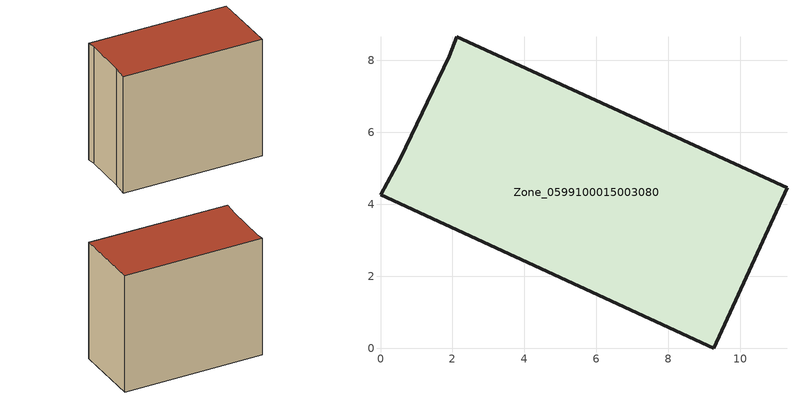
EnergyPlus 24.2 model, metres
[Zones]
Zone_0599100015003080
 floor ground (C_G): 0.55,5.27 1.91,8.11 2.11,8.66 11.3,4.46 9.26,0 0,4.27 z0.91
 wall outside (C_F): 1.91,8.11 0.55,5.27 0,4.27 9.26,0 11.3,4.46 2.11,8.66 1.91,8.11 z0.91:9.6
 roof outside (C_R): 0.55,5.27 0,4.27 9.26,0 11.3,4.46 2.11,8.66 1.91,8.11 z9.6
[BUILDING]
Pand.0599100015003080: North Axis=0; Terrain=City; Loads Convergence Tolerance Value=0.04; Temperature Convergence Tolerance Value=0.4; Solar Distribution=FullExterior; Maximum Number of Warmup Days=25; Minimum Number of Warmup Days=1
[Site:Location]
Rotterdam.The.Hague.AP_ZH_NLD Design_Conditions: Latitude=51.96; Longitude=4.45; Time Zone=1; Elevation=-4.5
[SITE:GROUNDTEMPERATURE:BUILDINGSURFACE]
18, 18, 18, 18, 18, 18, 18, 18, 18, 18, 18, 18
[MATERIAL] Thermal Absorptance=0.9; Solar Absorptance=0.7; Visible Absorptance=0.7
Name | Roughness | Thickness | Conductivity | Density | Specific Heat
G.TI.1965-1974 | MediumSmooth | 0.15 | 0.882353 | 540 | 1210
F.TI.1965-1974 | Rough | 0.3 | 0.697674 | 1920 | 840
R.TI.1965-1974 | MediumRough | 0.2 | 0.232558 | 1500 | 1000
[CONSTRUCTION]
C_G: G.TI.1965-1974
C_F: F.TI.1965-1974
C_R: R.TI.1965-1974
[ZONE]
Zone_0599100015003080: Type=1; Multiplier=1; Ceiling Height=Autocalculate; Volume=Autocalculate; Floor Area=autocalculate; Part of Total Floor Area=Yes
[ZONEINFILTRATION:DESIGNFLOWRATE]
Infil_Zone_0599100015003080: Zone or ZoneList or Space or SpaceList=Zone_0599100015003080; Schedule=AlwaysOn; Design Flow Rate Calculation Method=Flow/Area; Flow Rate per Floor Area=0.003; Constant Term Coefficient=1; Temperature Term Coefficient=0; Velocity Term Coefficient=0; Velocity Squared Term Coefficient=0
[HVACTEMPLATE:ZONE:IDEALLOADSAIRSYSTEM]
Zone_0599100015003080: Maximum Heating Supply Air Temperature=50; Minimum Cooling Supply Air Temperature=13; Maximum Heating Supply Air Humidity Ratio=0.0156; Minimum Cooling Supply Air Humidity Ratio=0.0077; Heating Limit=NoLimit; Cooling Limit=NoLimit; Dehumidification Control Type=ConstantSensibleHeatRatio; Cooling Sensible Heat Ratio=0.7; Dehumidification Setpoint=60; Humidification Control Type=None; Humidification Setpoint=30; Outdoor Air Method=None; Outdoor Air Flow Rate per Person=0.00944; Outdoor Air Flow Rate per Zone Floor Area=0; Outdoor Air Flow Rate per Zone=0; Demand Controlled Ventilation Type=None; Outdoor Air Economizer Type=NoEconomizer; Heat Recovery Type=None; Sensible Heat Recovery Effectiveness=0.7; Latent Heat Recovery Effectiveness=0.65
[ZONECONTROL:THERMOSTAT]
ThermostatControl_Zone_0599100015003080: Zone or ZoneList=Zone_0599100015003080; Control Type Schedule=DualSetpointControlType; Control 1=Thermostat_Zone_0599100015003080; Temperature Difference Between Cutout And Setpoint=0
[THERMOSTATSETPOINT:DUALSETPOINT]
Thermostat_Zone_0599100015003080: Heating Setpoint Temperature Schedule=HeatingSetpoint_Zone_0599100015003080; Cooling Setpoint Temperature Schedule=CoolingSetpoint_Zone_0599100015003080
[SCHEDULE:COMPACT]
HeatingSetpoint_Zone_0599100015003080: Through: 12/31, For: AllDays, Until: 24:00, 21
CoolingSetpoint_Zone_0599100015003080: Through: 12/31, For: AllDays, Until: 24:00, 24
DualSetpointControlType: Through: 12/31, For: AllDays, Until: 24:00, 4
AlwaysOn: Through: 12/31, For: AllDays, Until: 24:00, 1
